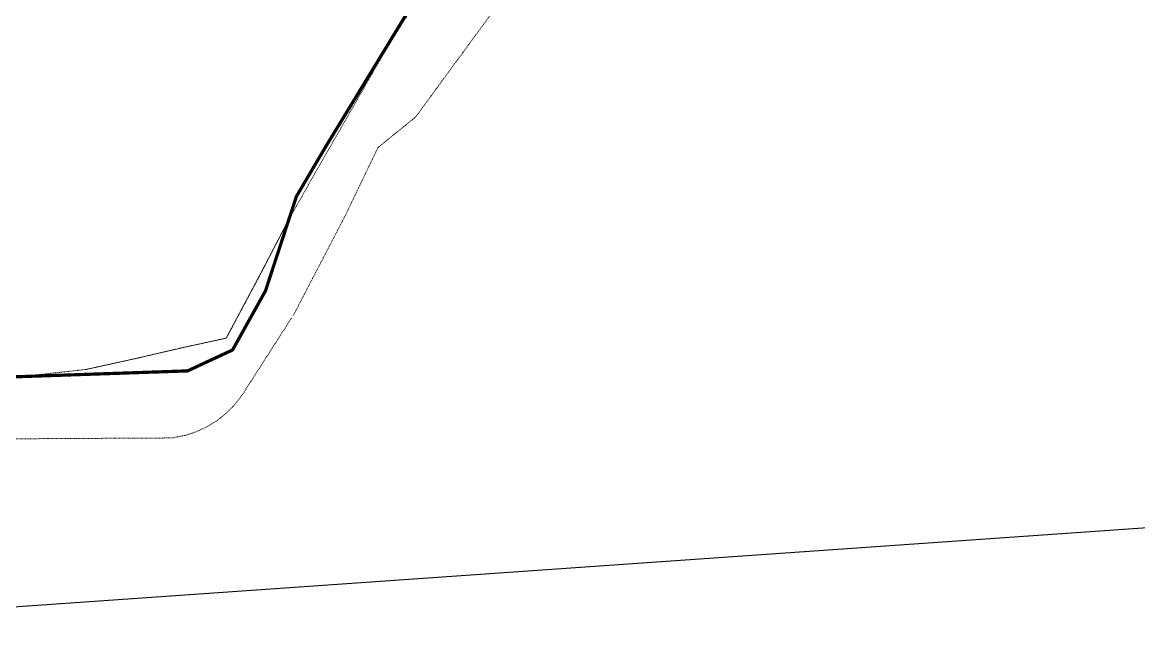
# Model space of a CAD drawing. Header units: millimetres. Extents: x 50357 to 985146, y 723188 to 1803594.
# Drawn here: x 829672.1 to 829845.3, y 817711.4 to 817805.3 of the extents above; entities that cross this region are included whole.
import ezdxf
from ezdxf.xclip import XClip

# ---------------------------------------------------------------- set-up
doc = ezdxf.new("R2010")
doc.units = ezdxf.units.MM
doc.header["$LTSCALE"] = 3
doc.header["$MEASUREMENT"] = 0
for name, pattern in [('DIVIDE', [1.25, 0.5, -0.25, 0, -0.25, 0, -0.25]), ('x-baseplan$0$DGN Style 2', [1.94727e-06, 0, -1.94727e-06]), ('x-boundary$0$DGN Style 4', [76.563414, 38.257796, -19.128898, 0.047822, -19.128898])]:
    doc.linetypes.add(name, pattern=pattern)
doc.layers.get('Defpoints').update_dxf_attribs({"color": 32})
doc.layers.add('00_Xref', color=7, linetype='Continuous')
doc.layers.add('x-baseplan$0$AR-ROAD_AR_BS_MI_', color=7, linetype='Continuous', true_color=0x6d6d6d)
doc.layers.add('x-boundary$0$AR-SIMS_BL_', color=7, linetype='x-boundary$0$DGN Style 4', true_color=0xff0505)

# ---------------------------------------------------------------- blocks, each defined once
blk = doc.blocks.new('x-baseplan')
at = {"layer": 'x-baseplan$0$AR-ROAD_AR_BS_MI_', "linetype": 'x-baseplan$0$DGN Style 2', "lineweight": 0}
for p, q in [((834376.45, 817815.83), (834357.95, 817790.58)), ((834357.95, 817790.58), (834352.08, 817785.79)), ((834352.08, 817785.79), (834346.93, 817775.09)), ((834346.93, 817775.09), (834338.95, 817759.75))]:
    blk.add_line(p, q, dxfattribs=at)
at = {"layer": 'x-baseplan$0$AR-ROAD_AR_BS_MI_', "linetype": 'x-baseplan$0$DGN Style 2', "lineweight": 0, "flags": 128}
for points in [[(834338.64, 817759.3), (834330.93, 817747.27), (834329.82, 817745.85), (834328.55, 817744.57), (834327.14, 817743.44), (834325.61, 817742.49), (834323.97, 817741.72), (834322.26, 817741.14), (834320.08, 817740.72), (834269.72, 817740.45), (834219.96, 817740.53), (834189.17, 817741.14), (834167.98, 817742.62), (834089.24, 817741.61), (834063.8, 817742), (834061.99, 817741.99), (834060.19, 817741.98), (834058.38, 817741.99), (834056.57, 817742.02), (834054.77, 817742.06), (834052.96, 817742.12), (834051.16, 817742.19), (834049.35, 817742.23), (834047.56, 817742.48), (834045.82, 817742.95), (834044.14, 817743.62), (834042.59, 817744.54), (834041.04, 817745.47), (834039.5, 817746.42), (834037.72, 817747.53), (834017.77, 817760.4), (834002.15, 817771.82), (833988.2, 817785.4), (833964.24, 817813.25), (833941.51, 817845.5), (833942.28, 817909.63), (833942.24, 817939.9), (833942.53, 817969.8), (833941.17, 817989.39), (833943.36, 818000.04)], [(834356.49, 817806.09), (834356.49, 817806.08), (834353.36, 817801.12), (834348.18, 817792.05), (834342, 817781.29), (834337.82, 817773.86), (834333.93, 817766.29), (834328.55, 817756.22), (834321.67, 817754.73), (834314.9, 817753.14), (834306.78, 817751.36), (834293.69, 817749.91), (834251.08, 817749.28), (834225.55, 817749.28), (834207.55, 817749.19), (834176.44, 817748.99), (834157.37, 817748.89), (834129.08, 817748.76), (834114.3, 817749.6), (834102.06, 817750.94), (834095.28, 817751.73), (834087.65, 817752.45), (834080.5, 817754.51), (834075.53, 817755.48), (834068.5, 817749.3), (834052.26, 817749.67), (834046.21, 817753.18), (834034.66, 817759.38), (834019.87, 817769.75), (834005.84, 817781.13), (833992.64, 817793.47), (833980.34, 817806.7), (833968.99, 817820.76), (833959.72, 817834.12), (833950.31, 817850)]]:
    blk.add_lwpolyline(points, dxfattribs=at)
at = {"layer": 'x-baseplan$0$AR-ROAD_AR_BS_MI_', "lineweight": 13, "flags": 128}
for points in [[(834337.82, 817773.86), (834333.93, 817766.29), (834328.55, 817756.23)], [(834328.55, 817756.23), (834321.67, 817754.73)], [(834321.67, 817754.73), (834314.9, 817753.14), (834306.78, 817751.36)]]:
    blk.add_lwpolyline(points, dxfattribs=at)

msp = doc.modelspace()

# ---------------------------------------------------------------- linework, layer by layer
at = {"layer": 'Defpoints', "elevation": 0.0001}
msp.add_lwpolyline([(829577.5895, 818417.7788), (830281.8174, 818467.0097), (830331.1975, 817760.6489), (829626.9695, 817711.418)], close=True, dxfattribs=at)
at = {"layer": 'x-boundary$0$AR-SIMS_BL_', "linetype": 'DIVIDE', "ltscale": 100, "const_width": 0.5, "flags": 128}
msp.add_lwpolyline([(830421.4603, 817983.187), (829927.4203, 817919.53), (829799.1823, 817870.527), (829790.4573, 817865.696), (829758.6593, 817838.339), (829748.5253, 817828.353), (829731.4973, 817806.204), (829719.1833, 817785.985), (829714.6143, 817778.228), (829709.8043, 817763.541), (829704.7063, 817754.386), (829697.7243, 817751.133), (829631.8793, 817748.878), (829608.1743, 817748.661), (829577.9213, 817748.836), (829544.9303, 817749.703), (829480.8173, 817749.39), (829470.3073, 817750.288), (829456.0593, 817753.147), (829455.1313, 817754.682), (829450.7323, 817754.941), (829443.6703, 817749.278), (829434.6983, 817748.673), (829419.6063, 817752.193), (829388.1423, 817774.957, -0.08686965), (829330.1513, 817841.557), (829326.5653, 817849.526), (829325.1853, 817873.199), (829325.6963, 817999.932), (829326.2943, 818019.469), (829325.7823, 818024.558), (829325.7783, 818042.647), (829324.1743, 818071.095), (829325.5493, 818103.034, -0.09406335), (829350.7409, 818171.0835, -0.0902781), (829384.4713, 818209.372), (829384.9343, 818241.21, -0.01890961), (829386.4703, 818271.75), (829615.2203, 818271.919), (829704.0113, 818399.497), (829741.7573, 818373.349), (829731.0113, 818358.183), (829721.2403, 818343.554), (829716.0813, 818336.18), (829706.3403, 818321.969), (829715.5743, 818315.216), (829711.8093, 818309.828), (829703.7323, 818297.509), (829697.2433, 818288.942, -0.17520592), (829690.4223, 818286.336), (829681.5343, 818287.923, 0.23232566), (829668.4143, 818283.101, 0.13623246), (829661.1463, 818270.395), (829652.3613, 818250.389), (829646.1803, 818237.545), (829639.8393, 818226.052), (829627.8473, 818207.069), (829617.9353, 818191.422), (829605.2153, 818171.079), (829593.5793, 818151.816), (829589.4173, 818145.524), (829584.7463, 818137.723), (829551.0583, 818082.258), (829543.4983, 818069.588), (829534.6903, 818055.423, 0.21078465), (829533.1303, 818024.07, 0.18030514), (829550.4443, 818003.891, 0.1721578), (829574.9653, 817999.157, 0.10218961), (829588.5963, 818003.679), (829596.3693, 818008.735), (829611.7893, 818018.98), (829639.5613, 818037.348), (829672.2633, 818058.952), (829685.6043, 818067.872), (829727.7433, 818095.842, 0.08211886), (829735.7533, 818101.886, -0.01113374), (829745.2473, 818110.415), (829753.9933, 818118.816), (829758.8103, 818114.163), (829762.6453, 818117.774), (829769.9653, 818124.931), (829790.2773, 818144.448), (829798.4313, 818152.193), (829801.4083, 818152.175), (829803.5313, 818156.445, -0.68597531), (829809.0173, 818155.332, -0.09598667), (829808.9553, 818152.667), (829813.4653, 818169.874), (829834.8623, 818175.04, -0.24235352), (829819.8133, 818128.772), (829870.4053, 818132.308), (829867.6293, 818172.006), (829873.9463, 818180.933, 0.10394533), (829908.8823, 818164.791, 0.02814853), (829935.7033, 818159.716), (829946.0683, 818156.56, 0.01218113), (829955.3373, 818154.03, 0.0118169), (829964.8653, 818153.626, 0.01895901), (830002.7953, 818154.46), (830005.7253, 818155.389), (830009.7393, 818155.668), (830012.7693, 818155.154, 0.00497874), (830022.7543, 818156.042), (830036.0313, 818157.365, -0.02316028), (830068.0675, 818159.0629), (830223.8183, 818160.097), (830228.4173, 818160.197), (830232.4673, 818160.663), (830236.3963, 818161.751, 0.08894422), (830243.4323, 818167.266, 0.09128275), (830247.9403, 818174.674, 0.06185808), (830249.2823, 818180.136), (830255.8743, 818180.535), (830279.9283, 818180.912, 0.07734062), (830284.374, 818172.2777, 0.26747297), (830295.2135, 818167.4601, 0.0363773), (830312.4285, 818170.543, 0.24942274), (830324.5803, 818181.612), (830341.3073, 818181.874), (830466.9963, 818189.748), (830494.8753, 818191.557), (830496.9853, 818186.835, 0.07369685), (830501.0913, 818181.809), (830582.4593, 818194.473), (830583.8843, 818185.317), (830597.2633, 818190.193), (830602.6723, 818191.158, 0.04905368), (830631.8723, 818199.396), (830712.2023, 818204.417, -0.06218634), (830711.6952, 818151.7194, 0.05571216), (830710.5338, 818100.1676), (830711.1793, 818092.916), (830714.4713, 818073.766), (830717.4063, 818056.387), (830721.2283, 818019.358), (830641.4663, 818008.057), (830545.9623, 817999.878), (830497.1193, 817993.58), (830497.1993, 817992.704), (830467.1193, 817988.807), (830455.4773, 817987.084), (830447.0523, 817986.218), (830421.5433, 817982.99)], format="xyb", close=True, dxfattribs=at)

# ---------------------------------------------------------------- block references
at = {"layer": '00_Xref'}
ref = msp.add_blockref('x-baseplan', (-4624.8147, 0), dxfattribs=at)
XClip(ref).set_block_clipping_path([(834202.4041511728, 818417.7787976696), (834906.6320897909, 818467.0097314056), (834956.0121295976, 817760.6488927433), (834251.7841909796, 817711.4179590072)])

doc.saveas('drawing.dxf')
